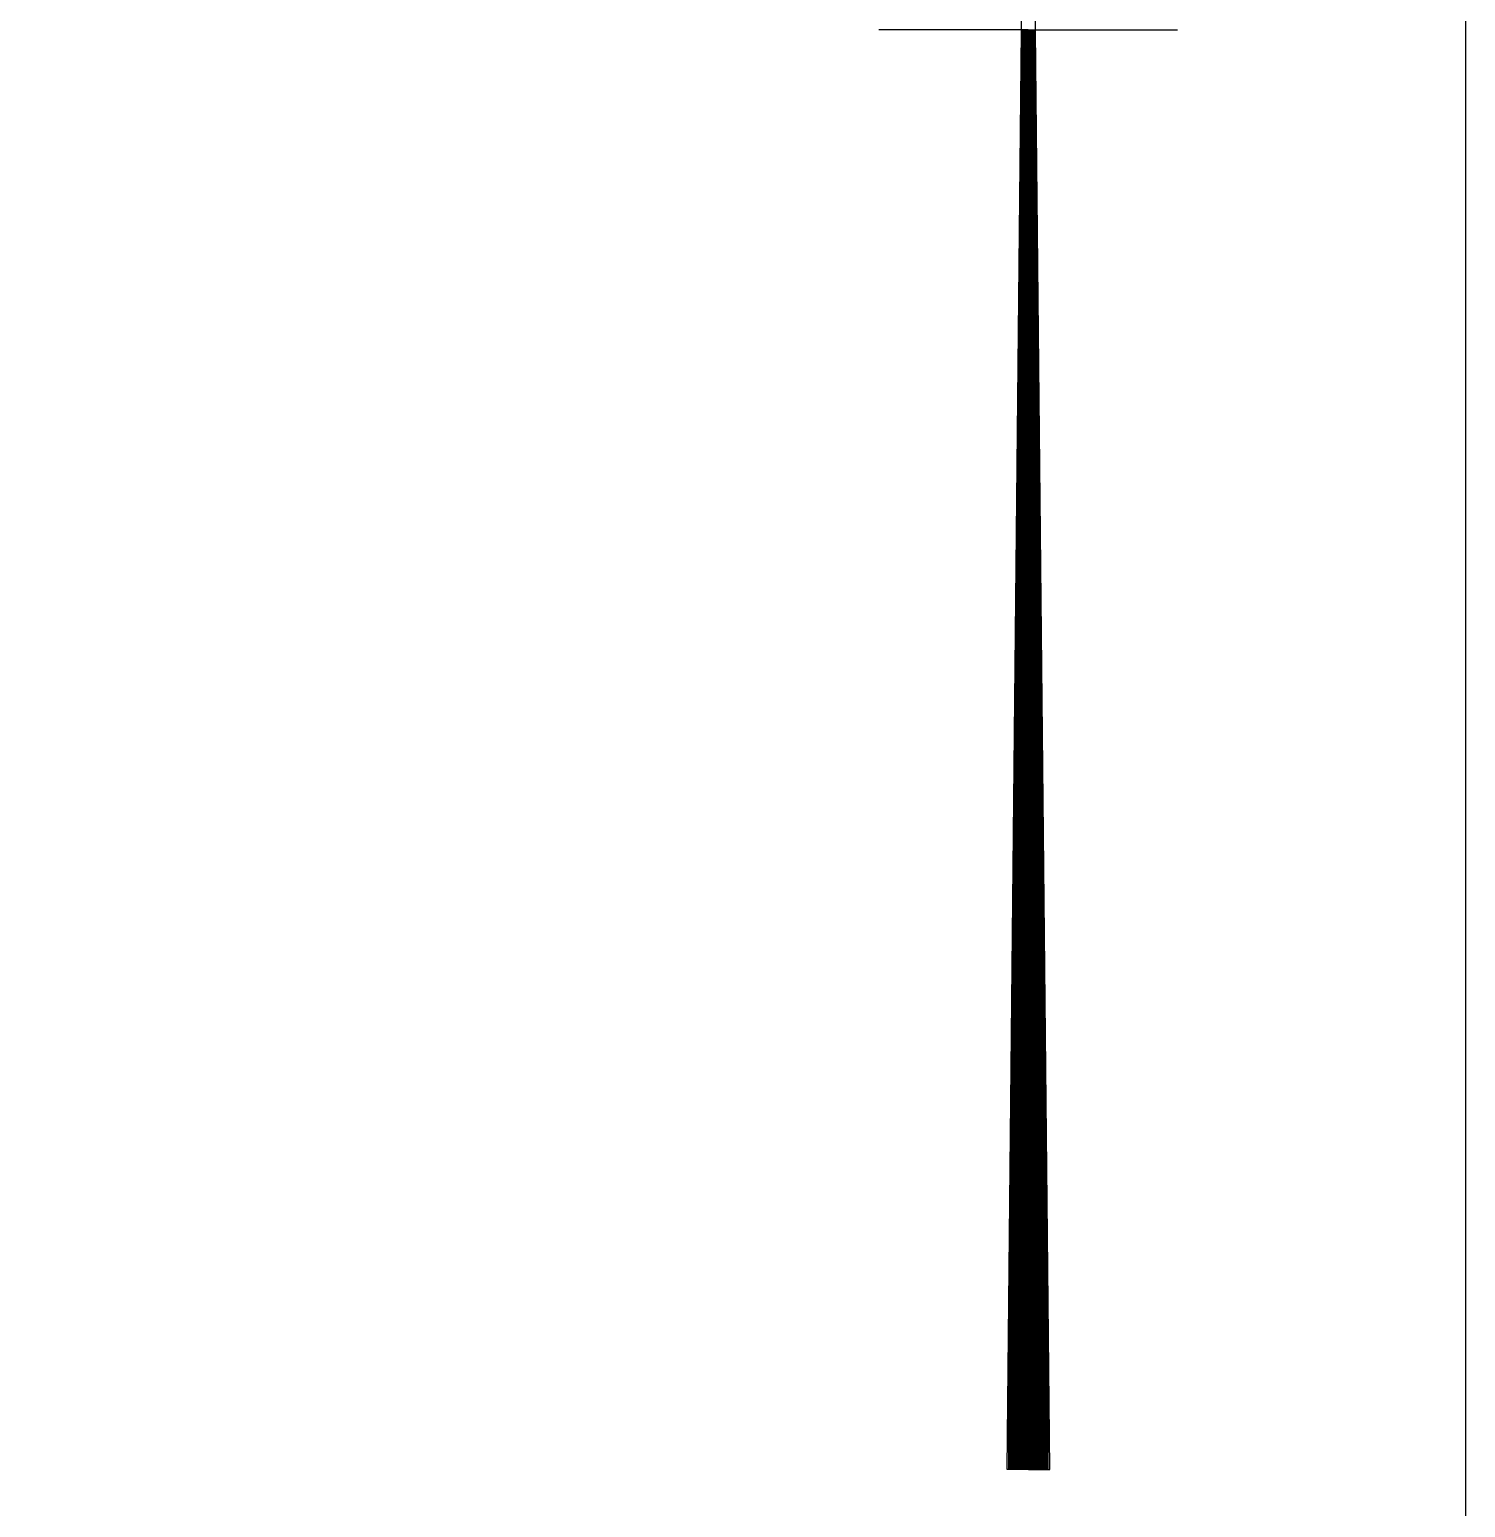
# Model space of a CAD drawing. Header units: millimetres. Extents: x 178072 to 181473, y 610673 to 612173.
# Drawn here: x 178467.08 to 178509.16, y 610906.39 to 610949.69 of the extents above; entities that cross this region are included whole.
import ezdxf

# ---------------------------------------------------------------- set-up
doc = ezdxf.new("R2010")
doc.units = ezdxf.units.MM
doc.header["$LTSCALE"] = 6
for name, color, linetype in [('TR_GILAYON', 7, 'Continuous'), ('TR_GILYON', 7, 'Continuous'), ('TR_HZ', 7, 'Continuous')]:
    doc.layers.add(name, color=color, linetype=linetype)

# ---------------------------------------------------------------- blocks, each defined once
blk = doc.blocks.new('RISH-MAX')
at = {"layer": 'TR_GILAYON'}
blk.add_lwpolyline([(0, 0), (0, 600), (700, 600), (700, 0)], close=True, dxfattribs=at)
blk = doc.blocks.new('ZAFON')
for p, q in [((-20.501, -157.587), (-27.501, -157.587)), ((-20.869, -225.071), (-20.796, -157.576)), ((-20.819, -225.071), (-20.746, -157.576)), ((-20.769, -225.071), (-20.696, -157.576)), ((-20.719, -225.071), (-20.646, -157.576)), ((-20.669, -225.071), (-20.596, -157.576)), ((-20.619, -225.071), (-20.546, -157.576)), ((-20.569, -225.071), (-20.496, -157.576)), ((-20.519, -225.071), (-20.446, -157.576)), ((-20.501, -157.587), (-13.501, -157.587)), ((-20.469, -225.071), (-20.396, -157.576)), ((-20.419, -225.071), (-20.346, -157.576)), ((-20.369, -225.072), (-20.296, -157.576)), ((-20.319, -225.072), (-20.246, -157.576)), ((-20.269, -225.072), (-20.196, -157.576)), ((-20.219, -225.072), (-20.148, -159.066)), ((-20.919, -225.071), (-20.85, -161.048)), ((-20.169, -225.072), (-20.102, -163.583)), ((-20.969, -225.071), (-20.906, -166.671)), ((-20.119, -225.072), (-20.057, -168.099)), ((-21.019, -225.071), (-20.962, -172.294)), ((-20.069, -225.072), (-20.012, -172.616)), ((-20.019, -225.072), (-19.967, -177.132)), ((-21.069, -225.071), (-21.018, -177.917)), ((-19.969, -225.072), (-19.922, -181.649)), ((-21.119, -225.071), (-21.074, -183.54)), ((-19.919, -225.072), (-19.877, -186.166)), ((-21.169, -225.071), (-21.13, -189.163)), ((-19.869, -225.072), (-19.832, -190.682)), ((-21.219, -225.071), (-21.186, -194.786)), ((-19.819, -225.072), (-19.787, -195.199)), ((-19.769, -225.072), (-19.742, -199.716)), ((-21.269, -225.071), (-21.243, -200.409)), ((-19.719, -225.072), (-19.697, -204.232)), ((-21.319, -225.07), (-21.299, -206.031)), ((-19.669, -225.072), (-19.652, -208.749)), ((-21.369, -225.07), (-21.355, -211.654)), ((-19.619, -225.072), (-19.607, -213.265)), ((-21.419, -225.07), (-21.411, -217.277)), ((-19.569, -225.072), (-19.562, -217.782)), ((-20.489, -225.071), (-21.489, -225.071)), ((-20.489, -225.071), (-19.489, -225.071))]:
    blk.add_line(p, q)
at = {"layer": 'TR_HZ'}
for p, q in [((-21.489, -225.071), (-20.491, -125.125)), ((-19.489, -225.071), (-20.486, -125.125))]:
    blk.add_line(p, q, dxfattribs=at)

msp = doc.modelspace()

# ---------------------------------------------------------------- block references
at = {"layer": 'TR_GILYON', "xscale": 0.625, "yscale": 0.625, "zscale": 0.625}
for name, p in [('RISH-MAX', (178071.66, 610673.175)), ('ZAFON', (178509.16, 611048.175))]:
    msp.add_blockref(name, p, dxfattribs=at)

doc.saveas('drawing.dxf')
